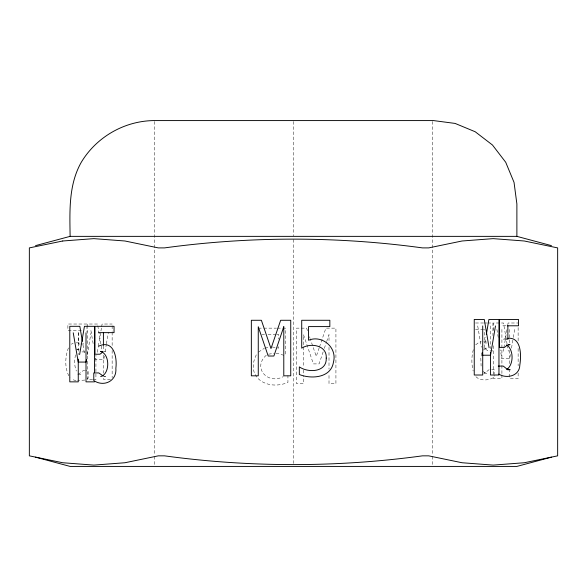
<?xml version="1.0" encoding="UTF-8"?>
<svg xmlns="http://www.w3.org/2000/svg" width="587" height="587" viewBox="0 0 587 587"><rect width="100%" height="100%" fill="white"/><g stroke="black" fill="none" stroke-linecap="round" stroke-linejoin="round"><path stroke-width="0.44" stroke-dasharray="2.94 2.2" d="M87.272 354.974L91.022 332.792M104.325 356.228L103.723 359.772L95.857 359.772L95.41 357.109M105.073 351.789L106.276 344.694M106.43 343.806L108.382 332.271M510.463 354.313L509.707 358.752L501.848 358.752L500.351 349.874M511.512 348.106L513.17 338.339M513.317 337.459L514.674 329.468M97.31 352.295L98.212 346.998M98.359 346.11L101.514 327.553M101.661 326.673L102.109 324.024L112.146 324.024M484.07 347.739L485.882 337.136M503.301 351.268L503.749 348.619M503.895 347.739L507.051 329.182M507.799 324.765L508.1 322.997L518.13 322.997M473.313 349.676C471.464 356.603 471.39 364.072 473.166 371.013M75.532 354.871C74.307 360.147 74.233 365.987 76.376 371.05M481.7 353.139L480.804 357.791L481.105 366.061M319.196 347.849L316.283 356.419L310.42 339.279M319.482 346.99L325.88 328.14L335.925 328.14L335.925 383.685L329.006 383.685L329.006 373.692M323.166 351.84L319.079 363.896L313.385 363.896L303.486 334.619L303.486 366.42M324.332 348.392L326.379 342.368M326.673 341.502L329.006 334.619L329.006 342.793M68.422 347.944C64.9 357.329 64.453 369.084 69.963 377.786M256.314 354.819C244.764 377.808 267.966 391.001 287.938 382.386L287.938 375.607M475.719 344.818L479.139 342.17L481.252 341.825M483.314 350.079L485.772 348.37L487.349 348.15L483.167 348.15M258.507 352.068L264.275 348.34M489.125 369.612L485.684 372.363L483.959 373.061M266.285 355.223C252.197 367.623 267.643 385.079 283.345 376.597M87.118 378.96L88.153 378.263L88.153 370.639L85.643 370.639M71.306 344.224L73.155 343.19M77.968 374.088L79.693 373.391L83.134 370.639L84.807 370.639M265.016 348.135L269.66 347.174M268.516 354.188L274.356 353.293M84.858 380.053L77.704 380.647M506.111 338.295L502.854 339.447L507.865 339.447M475.543 322.997L483.541 322.997M484.158 322.997L487.056 322.997M487.672 322.997L492.948 322.997L492.948 335.595M86.957 324.024L67.887 324.024L67.887 330.349L81.864 330.349M97.486 324.024L87.434 324.024L87.434 326.754M502.854 325.792L507.865 325.792M258.339 328.14L262.873 328.14M263.783 328.14L276.484 328.14M277.387 328.14L281.929 328.14M282.831 328.14L285.553 328.14L285.553 356.045M475.543 329.322L485.089 329.322M261.861 334.465L264.524 334.465M268.068 334.465L276.051 334.465M276.939 334.465L278.708 334.465L278.708 339.022M483.761 341.825L486.271 341.825M76.105 342.845L80.28 342.845M487.019 342.977L484.51 342.977L484.51 329.322M80.192 343.997L78.526 343.997L78.526 330.349M81.028 343.997L83.537 343.997L81.916 343.109M76.347 349.17L78.856 349.17M492.948 350.901L487.936 350.901L485.2 348.817L483.769 348.48M103.914 351.466L105.587 351.466M81.945 351.921L85.291 351.921M491.627 369.612L494.137 369.612L494.137 373.853M483.915 373.295L487.254 373.295L484.407 372.481L483.284 371.454M77.924 374.323L81.27 374.323L79.744 374.117M104.009 376.612L105.675 376.612L103.965 376.384M92.585 379.569L87.434 379.569L87.434 327.663M93.421 379.569L95.923 379.569L95.923 355.032M110.473 379.569L103.672 379.569L103.672 376.839M272.199 346.968L278.708 348.12L278.708 346.301M275.993 353.484L280.087 353.961L283.991 355.451M76.031 380.647L71.673 379.363M77.066 349.338L79.216 349.837M475.947 376.759C480.562 381.286 488.971 380.567 494.137 377.243L494.137 374.697M307.493 330.716L306.612 328.14L296.53 328.14L296.53 383.685L303.486 383.685L303.486 375.511M309.54 336.711L310.127 338.428M507.102 344.202L503.477 322.997L493.418 322.997L493.418 331.193M507.256 345.09L508.313 351.268M97.794 325.792L101.874 349.647M496.903 329.468L498.246 337.459M477.708 325.939L481.318 347.233M90.912 330.496L93.164 343.806M82.972 344.87L84.623 354.592M518.13 327.553L518.13 341.208M518.13 348.495L518.13 365.796M518.13 373.075L518.13 378.542L509.663 378.542L509.663 370.36M509.663 329.468L509.663 343.102M509.663 350.373L509.663 363.999M501.914 329.468L501.914 374M501.914 374.91L501.914 378.542L493.418 378.542L493.418 376.722M493.418 345.758L493.418 375.812M490.468 325.939L490.468 348.656M432.428 121.502L432.428 455.439M432.428 456.348L432.428 465.498M329.006 347.335L329.006 369.15M303.486 370.059L303.486 374.601M293.5 121.502L293.5 235.864M293.5 239.518L293.5 463.671M154.572 121.502L154.572 455.439M154.572 456.348L154.572 465.498M112.146 325.844L112.146 331.303M112.146 332.22L112.146 345.875M112.146 350.432L112.146 377.742M103.672 345.941L103.672 350.49M103.672 355.032L103.672 373.207M86.957 325.822L86.957 332.125M78.262 332.792L78.262 354.599"/><path stroke-width="0.88" d="M86.524 359.405L86.069 362.069L78.21 362.069L73.243 332.792M495.479 325.939L490.534 355.223L482.675 355.223L482.221 352.56M79.605 354.592L84.447 326.313L94.5 326.313L94.5 372.752M486.337 334.487L488.905 319.467L498.957 319.467L498.957 375.012L490.468 375.012L490.468 352.295M102.718 352.134L99.988 354.218L94.969 354.218L94.969 326.313L114.047 326.313L114.047 332.638L98.396 332.638M98.396 346.293C113.577 339.007 117.341 357.219 115.859 368.174C117.033 381.124 103.848 387.369 93.781 380.559L93.781 372.928L98.792 372.928L103.385 376.15M506.654 369.561C513.896 364.703 513.889 349.727 506.61 344.84M35.565 245.623L70.117 236.363L516.883 236.363L551.435 245.623M551.435 457.156L516.883 466.416L70.117 466.416L35.565 457.156M100.663 376.612C110.129 374.11 110.099 353.946 100.575 351.466L103.077 351.466M507.285 325.792L518.512 325.792L518.512 319.467L499.434 319.467L499.434 347.372L504.446 347.372L507.183 345.288L510.044 344.62L508.371 344.62M507.784 338.295C521.601 336.843 521.315 355.744 519.825 365.048C519.678 376.003 506.654 379.136 498.759 374.058M498.238 366.083L503.257 366.083L506.698 368.834L510.14 369.766L507.63 369.766M94.5 381.858L86.01 381.858L86.01 332.792M489.081 347.739L484.282 319.467L474.245 319.467L474.245 375.012L482.719 375.012L482.719 325.939M82.371 341.341L79.825 326.313L69.787 326.313L69.787 381.858L78.262 381.858L78.262 359.141M516.883 236.363L516.883 203.946L514.036 182.366L505.715 162.269L492.464 145.004L475.199 131.752L455.094 123.424L433.522 120.584L153.478 120.584C124.128 121.083 96.393 137.094 81.285 162.269C68.474 184.861 69.758 211.283 70.117 236.363M507.865 325.792L507.865 339.447M103.407 332.638L103.407 345.383M326.233 358.07C326.996 372.371 308.212 373.061 299.333 366.89L299.333 374.513C311.411 379.356 331.134 377.947 333.46 362.128C337.444 347.717 322.234 334.524 308.564 340.247L308.564 326.599L329.843 326.599L329.843 320.275L301.718 320.275L301.718 348.172C310.45 342.492 327.186 345.134 326.233 358.07M283.785 326.746L273.887 356.023L268.193 356.023L258.265 326.746L258.265 375.819L251.346 375.819L251.346 320.275L261.384 320.275L270.989 348.546L280.659 320.275L290.741 320.275L290.741 375.819L283.785 375.819L283.785 326.746M62.728 240.993L29.35 247.897L29.35 455.842L62.728 462.747L93.832 465.102L124.936 462.747L158.321 455.842L164.529 455.842C250.084 467.516 336.916 467.516 422.471 455.842L428.679 455.842L462.064 462.747L493.168 465.102L524.272 462.747L557.65 455.842L557.65 247.897L524.272 240.993L493.168 238.638L462.064 240.993L428.679 247.897L422.471 247.897C336.916 236.216 250.084 236.216 164.529 247.897L158.321 247.897L124.936 240.993L93.832 238.638L62.728 240.993"/></g></svg>
